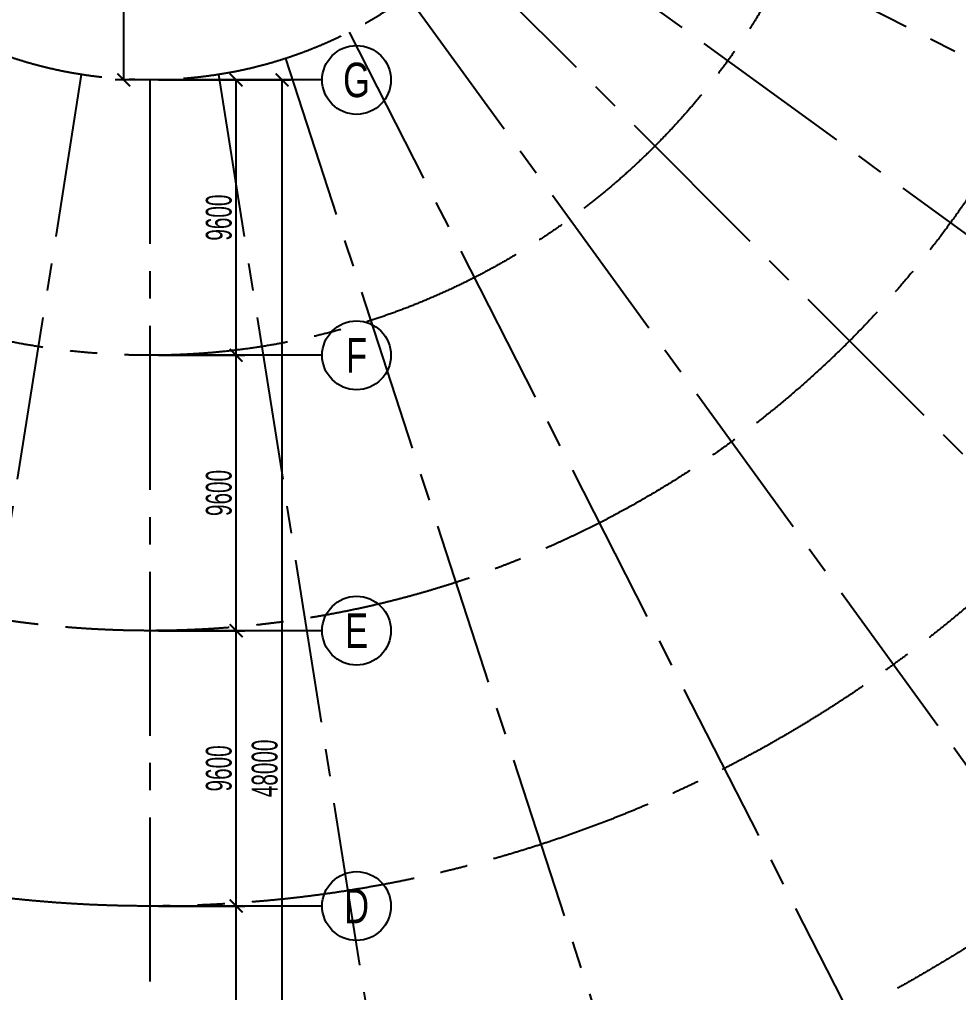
# Model space of a CAD drawing. Extents: x 104132 to 3338343, y -1228862 to 1409848.
# Drawn here: x 2014437 to 2047182, y 43379 to 77301 of the extents above; entities that cross this region are included whole.
import ezdxf
from ezdxf.enums import TextEntityAlignment as Align

# ---------------------------------------------------------------- set-up
doc = ezdxf.new("R2010")
doc.units = 0
for name, pattern in [('CENTER', [50.800000000000004, 31.75, -6.35, 6.35, -6.35]), ('CENTER2', [28.575000000000003, 19.05, -3.175, 3.175, -3.175]), ('HIDDEN', [9.524999999999999, 6.35, -3.175])]:
    doc.linetypes.add(name, pattern=pattern)
doc.layers.get('0').update_dxf_attribs({"color": 8})
doc.layers.get('Defpoints').update_dxf_attribs({"color": 8})
for name, color, linetype in [('#幕墙线-平面', 8, 'Continuous'), ('#标注', 8, 'Continuous'), ('#虚线', 8, 'HIDDEN'), ('#轴线', 8, 'CENTER2'), ('DOTE', 8, 'CENTER'), ('IEL-FINE', 8, 'Continuous')]:
    doc.layers.add(name, color=color, linetype=linetype)
doc.styles.add('JHZX', font='jrs.shx', dxfattribs={"width": 0.6, "bigfont": 'jhz.shx'})
doc.dimstyles.new('JZBZ-300', dxfattribs={"dimscale": 300, "dimtxt": 3, "dimasz": 1.5, "dimexe": 1, "dimexo": 1, "dimgap": 0.5, "dimtad": 1, "dimdec": 0, "dimdsep": 46, "dimtxsty": 'JHZX', "dimblk1": 'ARCHTICK', "dimblk2": 'ARCHTICK', "dimsah": 1, "dimcen": 0, "dimclrd": 1, "dimclre": 1, "dimclrt": 2, "dimadec": 3, "dimazin": 2, "dimtfac": 1, "dimtdec": 0, "dimtix": 1, "dimtmove": 0, "dimatfit": 3, "dimfxl": 1, "dimtolj": 1, "dimlwd": -1, "dimlwe": -1, "dimarcsym": 1})

# ---------------------------------------------------------------- blocks, each defined once
blk = doc.blocks.new('_ARCHTICK')
at = {"color": 0, "linetype": 'ByBlock', "const_width": 0.15}
blk.add_lwpolyline([(-0.5, -0.5), (0.5, 0.5)], dxfattribs=at)
blk = doc.blocks.new('*D52')
at = {"layer": '#标注', "color": 1, "ltscale": 300, "transparency": 16777216}
for p, q in [((571167.8558583849, -147345.8909567604), (570251.3751378041, -147345.8909567604)), ((570551.3751378041, -162645.8909567604), (570551.3751378041, -147345.8909567604)), ((571167.8558583849, -162645.8909567604), (570251.3751378041, -162645.8909567604))]:
    blk.add_line(p, q, dxfattribs=at)
at = {"layer": 'Defpoints', "color": 0, "ltscale": 300, "transparency": 16777216}
for p in [(570551.3751378041, -147345.8909567604), (571467.8558583849, -147345.8909567604), (571467.8558583849, -162645.8909567604)]:
    blk.add_point(p, dxfattribs=at)
at = {"layer": '#标注', "color": 1, "ltscale": 300, "transparency": 16777216, "xscale": 450, "yscale": 450, "zscale": 450}
for p, rotation in [((570551.3751378041, -147345.8909567604), 90), ((570551.3751378041, -162645.8909567604), 270)]:
    blk.add_blockref('_ARCHTICK', p, dxfattribs=dict(at, rotation=rotation))
at = {"layer": '#标注', "color": 2, "ltscale": 300, "transparency": 16777216, "insert": (569951.375137804, -154995.8909567606), "char_height": 900, "attachment_point": 5, "rotation": 90, "style": 'JHZX'}
blk.add_mtext('\\A1;15300', dxfattribs=at)
blk = doc.blocks.new('*D44')
at = {"layer": '#标注', "color": 1, "ltscale": 300, "transparency": 16777216}
for p, q in [((571767.8558583849, -162645.8909567604), (576372.2920053198, -162645.8909567604)), ((576072.2920053198, -210645.8909567605), (576072.2920053198, -162645.8909567604)), ((571767.8558583849, -210645.8909567605), (576372.2920053198, -210645.8909567605))]:
    blk.add_line(p, q, dxfattribs=at)
at = {"layer": 'Defpoints', "color": 0, "ltscale": 300, "transparency": 16777216}
for p in [(571467.8558583849, -162645.8909567604), (576072.2920053198, -162645.8909567604), (571467.8558583849, -210645.8909567605)]:
    blk.add_point(p, dxfattribs=at)
at = {"layer": '#标注', "color": 1, "ltscale": 300, "transparency": 16777216, "xscale": 450, "yscale": 450, "zscale": 450}
for p, rotation in [((576072.2920053198, -162645.8909567604), 90), ((576072.2920053198, -210645.8909567605), 270)]:
    blk.add_blockref('_ARCHTICK', p, dxfattribs=dict(at, rotation=rotation))
at = {"layer": '#标注', "color": 2, "ltscale": 300, "transparency": 16777216, "insert": (575472.2920053197, -186645.8909567606), "char_height": 900, "attachment_point": 5, "rotation": 90, "style": 'JHZX'}
blk.add_mtext('\\A1;48000', dxfattribs=at)
blk = doc.blocks.new('*D47')
at = {"layer": '#标注', "color": 1, "ltscale": 300, "transparency": 16777216}
for p, q in [((571767.8558583849, -191445.8909567604), (574772.2920053198, -191445.8909567604)), ((574472.2920053198, -201045.8909567605), (574472.2920053198, -191445.8909567604)), ((571767.8558583849, -201045.8909567605), (574772.2920053198, -201045.8909567605))]:
    blk.add_line(p, q, dxfattribs=at)
at = {"layer": 'Defpoints', "color": 0, "ltscale": 300, "transparency": 16777216}
for p in [(571467.8558583849, -191445.8909567604), (574472.2920053198, -191445.8909567604), (571467.8558583849, -201045.8909567605)]:
    blk.add_point(p, dxfattribs=at)
at = {"layer": '#标注', "color": 1, "ltscale": 300, "transparency": 16777216, "xscale": 450, "yscale": 450, "zscale": 450}
for p, rotation in [((574472.2920053198, -191445.8909567604), 90), ((574472.2920053198, -201045.8909567605), 270)]:
    blk.add_blockref('_ARCHTICK', p, dxfattribs=dict(at, rotation=rotation))
at = {"layer": '#标注', "color": 2, "ltscale": 300, "transparency": 16777216, "insert": (573872.2920053197, -196245.8909567606), "char_height": 900, "attachment_point": 5, "rotation": 90, "style": 'JHZX'}
blk.add_mtext('\\A1;9600', dxfattribs=at)
blk = doc.blocks.new('*D48')
at = {"layer": '#标注', "color": 1, "ltscale": 300, "transparency": 16777216}
for p, q in [((571767.8558583849, -181845.8909567604), (574772.2920053198, -181845.8909567604)), ((574472.2920053198, -191445.8909567604), (574472.2920053198, -181845.8909567604)), ((571767.8558583849, -191445.8909567604), (574772.2920053198, -191445.8909567604))]:
    blk.add_line(p, q, dxfattribs=at)
at = {"layer": 'Defpoints', "color": 0, "ltscale": 300, "transparency": 16777216}
for p in [(571467.8558583849, -181845.8909567604), (574472.2920053198, -181845.8909567604), (571467.8558583849, -191445.8909567604)]:
    blk.add_point(p, dxfattribs=at)
at = {"layer": '#标注', "color": 1, "ltscale": 300, "transparency": 16777216, "xscale": 450, "yscale": 450, "zscale": 450}
for p, rotation in [((574472.2920053198, -181845.8909567604), 90), ((574472.2920053198, -191445.8909567604), 270)]:
    blk.add_blockref('_ARCHTICK', p, dxfattribs=dict(at, rotation=rotation))
at = {"layer": '#标注', "color": 2, "ltscale": 300, "transparency": 16777216, "insert": (573872.2920053197, -186645.8909567606), "char_height": 900, "attachment_point": 5, "rotation": 90, "style": 'JHZX'}
blk.add_mtext('\\A1;9600', dxfattribs=at)
blk = doc.blocks.new('*D49')
at = {"layer": '#标注', "color": 1, "ltscale": 300, "transparency": 16777216}
for p, q in [((571767.8558583849, -172245.8909567604), (574772.2920053198, -172245.8909567604)), ((574472.2920053198, -181845.8909567604), (574472.2920053198, -172245.8909567604)), ((571767.8558583849, -181845.8909567604), (574772.2920053198, -181845.8909567604))]:
    blk.add_line(p, q, dxfattribs=at)
at = {"layer": 'Defpoints', "color": 0, "ltscale": 300, "transparency": 16777216}
for p in [(571467.8558583849, -172245.8909567604), (574472.2920053198, -172245.8909567604), (571467.8558583849, -181845.8909567604)]:
    blk.add_point(p, dxfattribs=at)
at = {"layer": '#标注', "color": 1, "ltscale": 300, "transparency": 16777216, "xscale": 450, "yscale": 450, "zscale": 450}
for p, rotation in [((574472.2920053198, -172245.8909567604), 90), ((574472.2920053198, -181845.8909567604), 270)]:
    blk.add_blockref('_ARCHTICK', p, dxfattribs=dict(at, rotation=rotation))
at = {"layer": '#标注', "color": 2, "ltscale": 300, "transparency": 16777216, "insert": (573872.2920053197, -177045.8909567606), "char_height": 900, "attachment_point": 5, "rotation": 90, "style": 'JHZX'}
blk.add_mtext('\\A1;9600', dxfattribs=at)
blk = doc.blocks.new('*D50')
at = {"layer": '#标注', "color": 1, "ltscale": 300, "transparency": 16777216}
for p, q in [((571767.8558583849, -162645.8909567604), (574772.2920053198, -162645.8909567604)), ((574472.2920053198, -172245.8909567604), (574472.2920053198, -162645.8909567604)), ((571767.8558583849, -172245.8909567604), (574772.2920053198, -172245.8909567604))]:
    blk.add_line(p, q, dxfattribs=at)
at = {"layer": 'Defpoints', "color": 0, "ltscale": 300, "transparency": 16777216}
for p in [(571467.8558583849, -162645.8909567604), (574472.2920053198, -162645.8909567604), (571467.8558583849, -172245.8909567604)]:
    blk.add_point(p, dxfattribs=at)
at = {"layer": '#标注', "color": 1, "ltscale": 300, "transparency": 16777216, "xscale": 450, "yscale": 450, "zscale": 450}
for p, rotation in [((574472.2920053198, -162645.8909567604), 90), ((574472.2920053198, -172245.8909567604), 270)]:
    blk.add_blockref('_ARCHTICK', p, dxfattribs=dict(at, rotation=rotation))
at = {"layer": '#标注', "color": 2, "ltscale": 300, "transparency": 16777216, "insert": (573872.2920053197, -167445.8909567606), "char_height": 900, "attachment_point": 5, "rotation": 90, "style": 'JHZX'}
blk.add_mtext('\\A1;9600', dxfattribs=at)
blk = doc.blocks.new('*U1047')
blk.add_line((20, 4.898587196589413e-16), (0, 0))
blk.add_circle((24, 0), 4)
at = {"style": 'JHZX', "width": 0.75}
blk.add_attdef('AXES', text='', height=4, dxfattribs=at).set_placement((23.99999999999997, 0), align=Align.MIDDLE_CENTER)
blk = doc.blocks.new('HGDTRET')
at = {"layer": '#幕墙线-平面', "ltscale": 300}
blk.add_arc((1191548.436435197, 36831.05860504054), 60400.00000000114, 132.1235936559682, 332.5775354436918, dxfattribs=at)
blk = doc.blocks.new('轴网20240313')
at = {"layer": '#标注', "ltscale": 300}
blk.add_circle((571467.8558583846, -147345.8909567604), 64699.99999999999, dxfattribs=at)
at = {"layer": '#轴线', "ltscale": 300}
for p, q in [((585100.2556784668, -154291.9456027754), (631788.9975459371, -178081.0477891278)), ((583845.8158723214, -156339.0053168352), (626238.3063775685, -187138.9525369608)), ((582286.5896105387, -158164.6247089145), (619338.984944714, -195217.0200430898)), ((580460.9702184594, -159723.8509706971), (611260.9174385851, -202116.3414759443)), ((578413.9105043998, -160978.2907768424), (602203.012690752, -207667.0326443129)), ((576195.8158723214, -161897.0556560762), (592388.3063775687, -211732.4171099423)), ((569074.4085432691, -162457.522567866), (560877.2425751609, -214212.3916150512)), ((573861.3031735003, -162457.522567866), (582058.4691416083, -214212.3916150512)), ((571467.8558583846, -162645.8909567604), (571467.8558583846, -215045.8909567604))]:
    blk.add_line(p, q, dxfattribs=at)
for radius in [64700, 63300, 57500, 53700, 44100, 34500, 24900, 15300]:
    blk.add_circle((571467.8558583846, -147345.8909567604), radius, dxfattribs=at)
at = {"layer": '#标注', "xscale": 300.0000000000001, "yscale": 300.0000000000001, "rotation": 359.9999999999977}
for p, values in [((571472.2920053138, -162645.8909567602), {'AXES': 'G'}), ((571472.2920053138, -172245.8909567602), {'AXES': 'F'}), ((571472.2920053138, -181845.8909567602), {'AXES': 'E'}), ((571472.2920053138, -191445.8909567602), {'AXES': 'D'})]:
    blk.add_blockref('*U1047', p, dxfattribs=at).add_auto_attribs(values)
at = {"layer": '#标注', "ltscale": 300}
for p1, p2, distance, picture, middle in [((571467.8558583846, -162645.8909567604), (571467.8558583846, -147345.8909567604), 916.4807205805555, '*D52', (569951.375137804, -154995.8909567606)), ((571467.8558583846, -210645.8909567604), (571467.8558583846, -162645.8909567604), -4604.436146935215, '*D44', (575472.2920053197, -186645.8909567606)), ((571467.8558583846, -172245.8909567604), (571467.8558583846, -162645.8909567604), -3004.436146935215, '*D50', (573872.2920053197, -167445.8909567606)), ((571467.8558583846, -181845.8909567604), (571467.8558583846, -172245.8909567604), -3004.436146935215, '*D49', (573872.2920053197, -177045.8909567606)), ((571467.8558583846, -191445.8909567604), (571467.8558583846, -181845.8909567604), -3004.436146935215, '*D48', (573872.2920053197, -186645.8909567606)), ((571467.8558583846, -201045.8909567604), (571467.8558583846, -191445.8909567604), -3004.436146935215, '*D47', (573872.2920053197, -196245.8909567606))]:
    dim = blk.add_aligned_dim(p1=p1, p2=p2, distance=distance, dimstyle='JZBZ-300', dxfattribs=at)
    dim.commit()
    dim.dimension.update_dxf_attribs({"geometry": picture, "text_midpoint": middle})

msp = doc.modelspace()

# ---------------------------------------------------------------- hatches: boundary and pattern name
at = {"layer": 'IEL-FINE', "ltscale": 300}
h = msp.add_hatch(dxfattribs=at)
h.set_pattern_fill('DOTS', color=256, scale=200)
h.set_pattern_definition([(0, (1953987.551681054, 25493.17620123829), (158.75, 317.5), [0, -317.5])])
edge = h.paths.add_edge_path()
edge.add_arc((2065852.604444026, 75848.148733687), 14800.00000002463, 202.132326184368, 342.6463111981565)
edge.add_arc((2018987.551680366, 90493.1762014383), 63900.00000071697, 342.6463111982619, 345.0000000045969)
edge.add_arc((2018987.55168135, 90493.1762011667), 63899.99999969536, 345.0000000046036, 348.0000000007643)
edge.add_arc((2018987.551680629, 90493.17620131618), 63900.00000043177, 348.0000000007676, 350.9999999975634)
edge.add_arc((2018987.551681305, 90493.17620125599), 63899.99999975497, 350.9999999975219, 380.9999999970457)
edge.add_arc((2018987.551680817, 90493.1762011369), 63900.00000025798, 20.99999999708022, 26.99999999856997)
edge.add_arc((2018987.551681309, 90493.17620137776), 63899.99999970938, 26.99999999855687, 50.75609730956424)
edge.add_arc((2018987.551680796, 90493.1762009), 63900.00000042522, 50.75609730957414, 120.5945694222667)
edge.add_arc((2018987.551681555, 90493.17620050267), 63900.00000088837, 120.5945694223194, 128.0926968211001)
edge.add_arc((2018987.55133484, 90493.17663965048), 63899.99944137217, 128.0926968193574, 128.5205922002142)
edge.add_arc((1981557.520068604, 137514.4770498004), 3800.000000000342, 128.5205922001841, 304.9822982579135)
edge.add_arc((2006554.417210384, 101791.723330589), 39800.00000000196, 74.61122183841047, 124.98229825793021, ccw=False)
edge.add_arc((2011065.661082065, 118182.2290802668), 22800.00000000191, -28.017036869638787, 74.61122183840752, ccw=False)
edge.add_arc((2046377.979350355, 99392.86563923652), 17199.99999999975, 151.9829631303601, 245.4315457967066)
edge.add_arc((2028707.324089863, 60740.59607243432), 25299.99999999884, 22.132326184360124, 65.4315457967063, ccw=False)
edge = h.paths.add_edge_path()
edge.add_arc((2065852.604444006, 75848.14873369201), 14800.00000001886, 202.1323261843814, 272.0897973310006)
edge.add_arc((2018987.551681055, 90493.17620123876), 55800.00000000012, 122.8372652665027, 328.1624782428489, ccw=False)
edge.add_arc((2006554.417210386, 101791.7233305876), 39800.00000000217, 74.61122183841479, 116.6062337190898, ccw=False)
edge.add_arc((2011065.661082065, 118182.229080266), 22800.00000000217, -28.017036869637423, 74.6112218384095, ccw=False)
edge.add_arc((2046377.979350356, 99392.8656392364), 17199.99999999985, 151.9829631303612, 245.4315457967025)
edge.add_arc((2028707.324089863, 60740.59607243374), 25299.99999999962, 22.13232618436291, 65.43154579670659, ccw=False)
edge = h.paths.add_edge_path()
edge.add_arc((2018987.551681054, 90493.17620123818), 65000, 0, 180)
edge.add_arc((2018987.551681054, 90493.17620123818), 65000, 180, 360)

# ---------------------------------------------------------------- linework, layer by layer
at = {"layer": '#幕墙线-平面'}
for radius in [64999.99999999996, 55799.99999999997]:
    msp.add_circle((2018987.551681054, 90493.17620123818), radius, dxfattribs=at)
at = {"layer": '#虚线', "ltscale": 1000}
msp.add_lwpolyline([(2079978.933993725, 71433.76163547416, -0.01224932014282089), (2079745.78667889, 70747.21868236689, -0.05723724561866131), (2078227.59981575, 67730.2986765888, -0.1217664661727446), (2073019.989794507, 62899.45817294739, -0.1477129918695456), (2064654.128959261, 61096.75366363092, -0.2102739907342012), (2054167.174971684, 66765.70753940172, -0.06871517994478823), (2052143.123321659, 70272.29656956159, 0.1912088908442764), (2039226.561221698, 83750.06477912527, -0.4319543866443332), (2031193.680433728, 107472.2880449848, 0.4803450258071387), (2017116.030654254, 140164.7909882886)], format="xyb", dxfattribs=at)

# ---------------------------------------------------------------- block references
at = {"layer": '#幕墙线-平面'}
msp.add_blockref('HGDTRET', (827439.1152458573, 53662.11759619763), dxfattribs=at)
at = {"layer": 'DOTE'}
msp.add_blockref('轴网20240313', (1447519.69582267, 237839.0671579987), dxfattribs=at)

doc.saveas('drawing.dxf')
